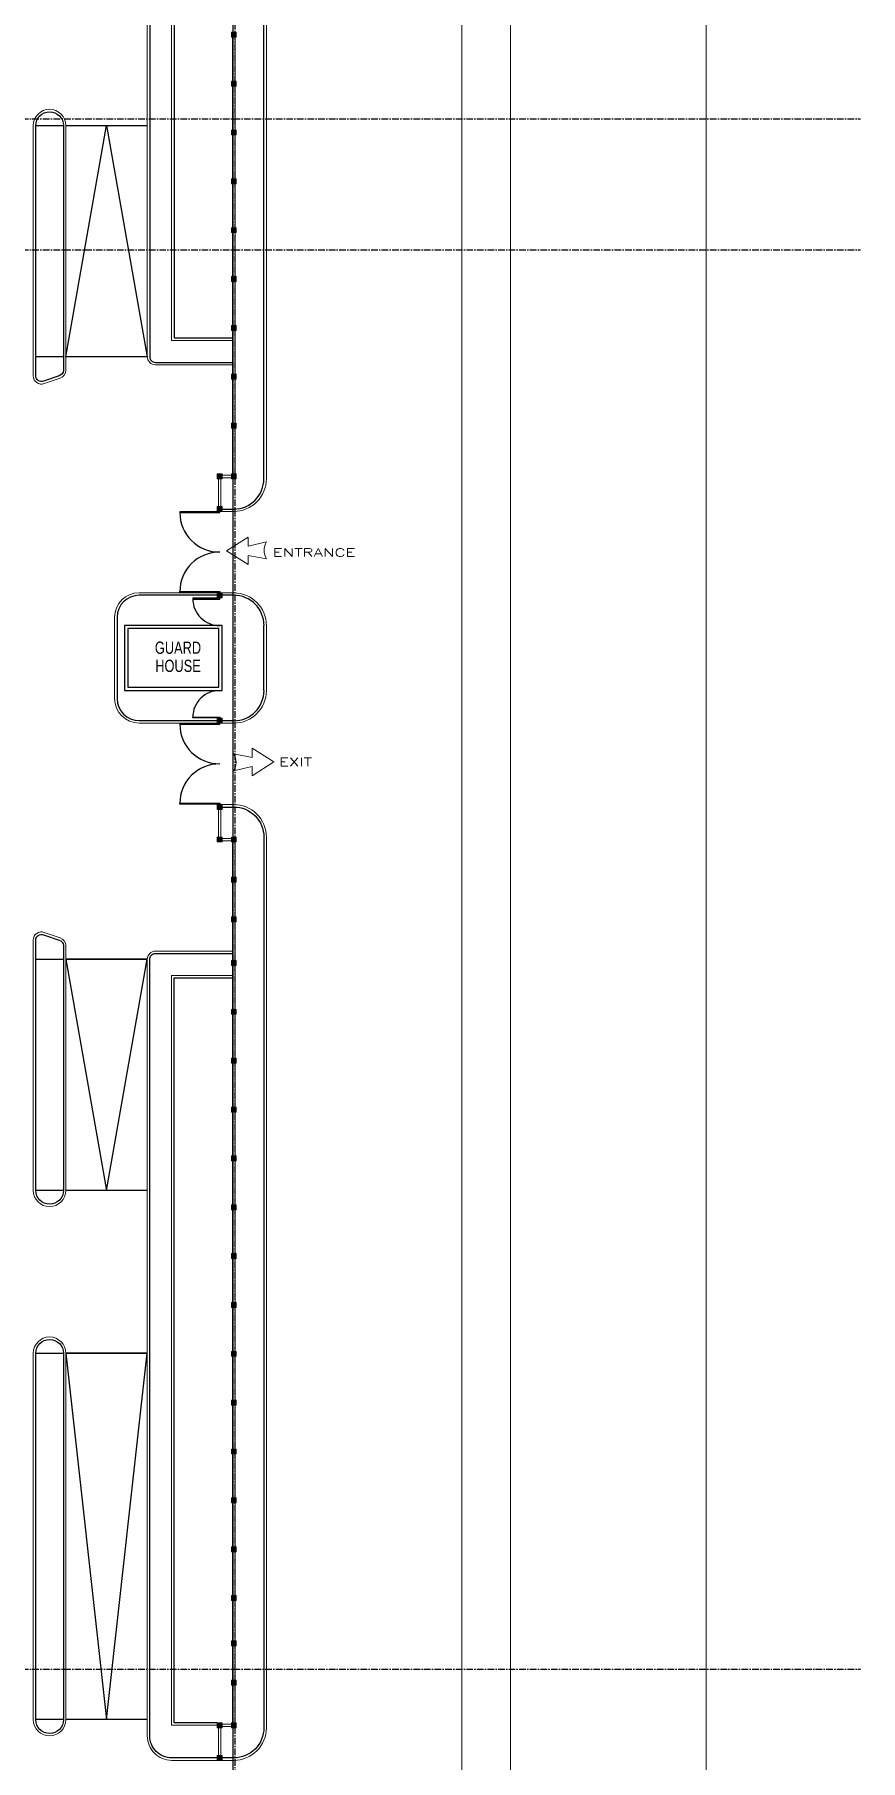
# Model space of a CAD drawing. Header units: inches. Extents: x 6239 to 53413, y 2109 to 35141.
# Drawn here: x 51717 to 52216, y 6302 to 7346 of the extents above; entities that cross this region are included whole.
import ezdxf
from ezdxf.enums import TextEntityAlignment as Align

# ---------------------------------------------------------------- set-up
doc = ezdxf.new("R2010")
doc.units = ezdxf.units.IN
doc.header["$MEASUREMENT"] = 0
doc.linetypes.add('CENTER', pattern=[2, 1.25, -0.25, 0.25, -0.25])
doc.linetypes.add('CENTERX2', pattern=[4, 2.5, -0.5, 0.5, -0.5])
for name, color, linetype in [('AR-AXIS', 9, 'CENTERX2'), ('AR-DOOR', 8, 'Continuous'), ('AR-PROPOSED', 3, 'Continuous'), ('BLDG. TXT', 3, 'Continuous'), ('CURB-2', 8, 'Continuous'), ('PARAPET', 1, 'Continuous'), ('PROPERTY LINE', 3, 'CENTER'), ('RAMP', 1, 'Continuous'), ('TX1', 4, 'Continuous')]:
    doc.layers.add(name, color=color, linetype=linetype)
for name, color, linetype, lineweight in [('COL', 4, 'Continuous', 18), ('COLHAT', 8, 'Continuous', 18), ('CURVE', 8, 'Continuous', 18), ('FENCEWALL', 4, 'Continuous', 18), ('schematic lines', 110, 'Continuous', 25)]:
    doc.layers.add(name, color=color, linetype=linetype, lineweight=lineweight)
doc.styles.add('logo-eng', font='arial.ttf', dxfattribs={"height": 600})
doc.styles.add('ROMANC', font='romanc', dxfattribs={"height": 0.1})

# ---------------------------------------------------------------- blocks, each defined once
blk = doc.blocks.new('DRIVEWAY LOCATOR')
for p, q in [((-1232, -16), (-523, 434)), ((-523, 134), (-523, 434)), ((-523, -466), (-1232, -16)), ((-523, -166), (-523, -466))]:
    blk.add_line(p, q)
for points in [[(-523, 134), (82, 278)], [(82, -278), (-523, -166)]]:
    blk.add_lwpolyline(points)
blk.add_arc((514, 0), 514, 147.2089, 212.7911)
blk = doc.blocks.new('AHHMS TEMPLATE')
at = {"layer": 'COLHAT'}
h = blk.add_hatch(dxfattribs=at)
h.set_pattern_fill('ANSI31', color=8, scale=0.184599, style=0)
h.set_pattern_definition([(45, (-1499337.7329, 34289.8842), (-0.4144367825, 0.4144367825), [])])
h.paths.add_polyline_path([(-1489390.6, 84056.9), (-1489390.6, 84053.2), (-1489386.9, 84053.2), (-1489386.9, 84056.9)])
h = blk.add_hatch(dxfattribs=at)
h.set_pattern_fill('ANSI31', color=8, scale=0.184599, style=0)
h.set_pattern_definition([(45, (-1499337.7329, 34252.9644), (-0.4144367825, 0.4144367825), [])])
h.paths.add_polyline_path([(-1489390.6, 84019.9), (-1489390.6, 84016.2), (-1489386.9, 84016.2), (-1489386.9, 84019.9)])
h = blk.add_hatch(dxfattribs=at)
h.set_pattern_fill('ANSI31', color=8, scale=0.184599, style=0)
h.set_pattern_definition([(45, (-1499337.7329, 34216.0446), (-0.4144367825, 0.4144367825), [])])
h.paths.add_polyline_path([(-1489390.6, 83983), (-1489390.6, 83979.3), (-1489386.9, 83979.3), (-1489386.9, 83983)])
h = blk.add_hatch(dxfattribs=at)
h.set_pattern_fill('ANSI31', color=8, scale=0.184599, style=0)
h.set_pattern_definition([(45, (-1499337.7329, 34179.12476), (-0.4144367825, 0.4144367825), [])])
h.paths.add_polyline_path([(-1489390.6, 83946.1), (-1489390.6, 83942.4), (-1489386.9, 83942.4), (-1489386.9, 83946.1)])
h = blk.add_hatch(dxfattribs=at)
h.set_pattern_fill('ANSI31', color=8, scale=0.184599, style=0)
h.set_pattern_definition([(45, (-1499337.7329, 34142.20494), (-0.4144367825, 0.4144367825), [])])
h.paths.add_polyline_path([(-1489390.6, 83909.2), (-1489390.6, 83905.5), (-1489386.9, 83905.5), (-1489386.9, 83909.2)])
h = blk.add_hatch(dxfattribs=at)
h.set_pattern_fill('ANSI31', color=8, scale=0.184599, style=0)
h.set_pattern_definition([(45, (-1499337.7329, 34105.2851), (-0.4144367825, 0.4144367825), [])])
h.paths.add_polyline_path([(-1489390.6, 83872.3), (-1489390.6, 83868.6), (-1489386.9, 83868.6), (-1489386.9, 83872.3)])
h = blk.add_hatch(dxfattribs=at)
h.set_pattern_fill('ANSI31', color=8, scale=0.184599, style=0)
h.set_pattern_definition([(45, (-1499337.7329, 34068.3653), (-0.4144367825, 0.4144367825), [])])
h.paths.add_polyline_path([(-1489390.6, 83835.3), (-1489390.6, 83831.6), (-1489386.9, 83831.6), (-1489386.9, 83835.3)])
h = blk.add_hatch(dxfattribs=at)
h.set_pattern_fill('ANSI31', color=8, scale=0.184599, style=0)
h.set_pattern_definition([(45, (-1499337.7329, 34031.4455), (-0.4144367825, 0.4144367825), [])])
h.paths.add_polyline_path([(-1489390.6, 83798.4), (-1489390.6, 83794.7), (-1489386.9, 83794.7), (-1489386.9, 83798.4)])
h = blk.add_hatch(dxfattribs=at)
h.set_pattern_fill('ANSI31', color=8, scale=0.184599, style=0)
h.set_pattern_definition([(45, (-1499337.7329, 33994.52567), (-0.4144367825, 0.4144367825), [])])
h.paths.add_polyline_path([(-1489390.6, 83761.5), (-1489390.6, 83757.8), (-1489386.9, 83757.8), (-1489386.9, 83761.5)])
h = blk.add_hatch(dxfattribs=at)
h.set_pattern_fill('ANSI31', color=8, scale=0.184599, style=0)
h.set_pattern_definition([(45, (-1499348.3847, 33956.12905), (-0.4144367825, 0.4144367825), [])])
h.paths.add_polyline_path([(-1489401.2, 83723.1), (-1489401.2, 83719.4), (-1489397.5, 83719.4), (-1489397.5, 83723.1)])
h = blk.add_hatch(dxfattribs=at)
h.set_pattern_fill('ANSI31', color=8, scale=0.184599, style=0)
h.set_pattern_definition([(45, (-1499337.7329, 33956.12905), (-0.4144367825, 0.4144367825), [])])
h.paths.add_polyline_path([(-1489390.6, 83723.1), (-1489390.6, 83719.4), (-1489386.9, 83719.4), (-1489386.9, 83723.1)])
h = blk.add_hatch(dxfattribs=at)
h.set_pattern_fill('ANSI31', color=8, scale=0.184599, style=0)
h.set_pattern_definition([(45, (-1499348.3847, 33931.51584), (-0.4144367825, 0.4144367825), [])])
h.paths.add_polyline_path([(-1489401.2, 83698.5), (-1489401.2, 83694.8), (-1489397.5, 83694.8), (-1489397.5, 83698.5)])
h = blk.add_hatch(dxfattribs=at)
h.set_pattern_fill('ANSI31', color=8, scale=0.184599, style=0)
h.set_pattern_definition([(45, (-1499348.3847, 33866.29083), (-0.4144367825, 0.4144367825), [])])
h.paths.add_polyline_path([(-1489401.2, 83633.3), (-1489401.2, 83629.6), (-1489397.5, 83629.6), (-1489397.5, 83633.3)])
h = blk.add_hatch(dxfattribs=at)
h.set_pattern_fill('ANSI31', color=8, scale=0.184599, style=0)
h.set_pattern_definition([(45, (-1499348.3847, 33771.52996), (-0.4144367825, 0.4144367825), [])])
h.paths.add_polyline_path([(-1489401.2, 83538.5), (-1489401.2, 83534.8), (-1489397.5, 83534.8), (-1489397.5, 83538.5)])
h = blk.add_hatch(dxfattribs=at)
h.set_pattern_fill('ANSI31', color=8, scale=0.184599, style=0)
h.set_pattern_definition([(45, (-1499348.3847, 33706.30495), (-0.4144367825, 0.4144367825), [])])
h.paths.add_polyline_path([(-1489401.2, 83473.3), (-1489401.2, 83469.6), (-1489397.5, 83469.6), (-1489397.5, 83473.3)])
h = blk.add_hatch(dxfattribs=at)
h.set_pattern_fill('ANSI31', color=8, scale=0.184599, style=0)
h.set_pattern_definition([(45, (-1499348.3847, 33681.69174), (-0.4144367825, 0.4144367825), [])])
h.paths.add_polyline_path([(-1489401.2, 83448.7), (-1489401.2, 83445), (-1489397.5, 83445), (-1489397.5, 83448.7)])
h = blk.add_hatch(dxfattribs=at)
h.set_pattern_fill('ANSI31', color=8, scale=0.184599, style=0)
h.set_pattern_definition([(45, (-1499337.7329, 33681.69174), (-0.4144367825, 0.4144367825), [])])
h.paths.add_polyline_path([(-1489390.6, 83448.7), (-1489390.6, 83445), (-1489386.9, 83445), (-1489386.9, 83448.7)])
h = blk.add_hatch(dxfattribs=at)
h.set_pattern_fill('ANSI31', color=8, scale=0.184599, style=0)
h.set_pattern_definition([(45, (-1499337.7329, 33651.3596), (-0.4144367825, 0.4144367825), [])])
h.paths.add_polyline_path([(-1489390.6, 83418.3), (-1489390.6, 83414.6), (-1489386.9, 83414.6), (-1489386.9, 83418.3)])
h = blk.add_hatch(dxfattribs=at)
h.set_pattern_fill('ANSI31', color=8, scale=0.184599, style=0)
h.set_pattern_definition([(45, (-1499337.7329, 33621.34045), (-0.4144367825, 0.4144367825), [])])
h.paths.add_polyline_path([(-1489390.6, 83388.3), (-1489390.6, 83384.6), (-1489386.9, 83384.6), (-1489386.9, 83388.3)])
h = blk.add_hatch(dxfattribs=at)
h.set_pattern_fill('ANSI31', color=8, scale=0.184599, style=0)
h.set_pattern_definition([(45, (-1499337.7329, 33588.40766), (-0.4144367825, 0.4144367825), [])])
h.paths.add_polyline_path([(-1489390.6, 83355.4), (-1489390.6, 83351.7), (-1489386.9, 83351.7), (-1489386.9, 83355.4)])
h = blk.add_hatch(dxfattribs=at)
h.set_pattern_fill('ANSI31', color=8, scale=0.184599, style=0)
h.set_pattern_definition([(45, (-1499337.7329, 33551.48784), (-0.4144367825, 0.4144367825), [])])
h.paths.add_polyline_path([(-1489390.6, 83318.5), (-1489390.6, 83314.8), (-1489386.9, 83314.8), (-1489386.9, 83318.5)])
h = blk.add_hatch(dxfattribs=at)
h.set_pattern_fill('ANSI31', color=8, scale=0.184599, style=0)
h.set_pattern_definition([(45, (-1499337.7329, 33514.568), (-0.4144367825, 0.4144367825), [])])
h.paths.add_polyline_path([(-1489390.6, 83281.5), (-1489390.6, 83277.8), (-1489386.9, 83277.8), (-1489386.9, 83281.5)])
h = blk.add_hatch(dxfattribs=at)
h.set_pattern_fill('ANSI31', color=8, scale=0.184599, style=0)
h.set_pattern_definition([(45, (-1499337.7329, 33477.6482), (-0.4144367825, 0.4144367825), [])])
h.paths.add_polyline_path([(-1489390.6, 83244.6), (-1489390.6, 83240.9), (-1489386.9, 83240.9), (-1489386.9, 83244.6)])
h = blk.add_hatch(dxfattribs=at)
h.set_pattern_fill('ANSI31', color=8, scale=0.184599, style=0)
h.set_pattern_definition([(45, (-1499337.7329, 33440.7284), (-0.4144367825, 0.4144367825), [])])
h.paths.add_polyline_path([(-1489390.6, 83207.7), (-1489390.6, 83204), (-1489386.9, 83204), (-1489386.9, 83207.7)])
h = blk.add_hatch(dxfattribs=at)
h.set_pattern_fill('ANSI31', color=8, scale=0.184599, style=0)
h.set_pattern_definition([(45, (-1499337.7329, 33403.80857), (-0.4144367825, 0.4144367825), [])])
h.paths.add_polyline_path([(-1489390.6, 83170.8), (-1489390.6, 83167.1), (-1489386.9, 83167.1), (-1489386.9, 83170.8)])
h = blk.add_hatch(dxfattribs=at)
h.set_pattern_fill('ANSI31', color=8, scale=0.184599, style=0)
h.set_pattern_definition([(45, (-1499337.7329, 33366.88875), (-0.4144367825, 0.4144367825), [])])
h.paths.add_polyline_path([(-1489390.6, 83133.9), (-1489390.6, 83130.2), (-1489386.9, 83130.2), (-1489386.9, 83133.9)])
h = blk.add_hatch(dxfattribs=at)
h.set_pattern_fill('ANSI31', color=8, scale=0.184599, style=0)
h.set_pattern_definition([(45, (-1499337.7329, 33329.96893), (-0.4144367825, 0.4144367825), [])])
h.paths.add_polyline_path([(-1489390.6, 83096.9), (-1489390.6, 83093.2), (-1489386.9, 83093.2), (-1489386.9, 83096.9)])
h = blk.add_hatch(dxfattribs=at)
h.set_pattern_fill('ANSI31', color=8, scale=0.184599, style=0)
h.set_pattern_definition([(45, (-1499337.7329, 33293.0491), (-0.4144367825, 0.4144367825), [])])
h.paths.add_polyline_path([(-1489390.6, 83060), (-1489390.6, 83056.3), (-1489386.9, 83056.3), (-1489386.9, 83060)])
h = blk.add_hatch(dxfattribs=at)
h.set_pattern_fill('ANSI31', color=8, scale=0.184599, style=0)
h.set_pattern_definition([(45, (-1499337.7329, 33256.1293), (-0.4144367825, 0.4144367825), [])])
h.paths.add_polyline_path([(-1489390.6, 83023.1), (-1489390.6, 83019.4), (-1489386.9, 83019.4), (-1489386.9, 83023.1)])
h = blk.add_hatch(dxfattribs=at)
h.set_pattern_fill('ANSI31', color=8, scale=0.184599, style=0)
h.set_pattern_definition([(45, (-1499337.7329, 33219.2095), (-0.4144367825, 0.4144367825), [])])
h.paths.add_polyline_path([(-1489390.6, 82986.2), (-1489390.6, 82982.5), (-1489386.9, 82982.5), (-1489386.9, 82986.2)])
h = blk.add_hatch(dxfattribs=at)
h.set_pattern_fill('ANSI31', color=8, scale=0.184599, style=0)
h.set_pattern_definition([(45, (-1499337.7329, 33182.28966), (-0.4144367825, 0.4144367825), [])])
h.paths.add_polyline_path([(-1489390.6, 82949.3), (-1489390.6, 82945.6), (-1489386.9, 82945.6), (-1489386.9, 82949.3)])
h = blk.add_hatch(dxfattribs=at)
h.set_pattern_fill('ANSI31', color=8, scale=0.184599, style=0)
h.set_pattern_definition([(45, (-1499337.7329, 33145.36984), (-0.4144367825, 0.4144367825), [])])
h.paths.add_polyline_path([(-1489390.6, 82912.3), (-1489390.6, 82908.6), (-1489386.9, 82908.6), (-1489386.9, 82912.3)])
h = blk.add_hatch(dxfattribs=at)
h.set_pattern_fill('ANSI31', color=8, scale=0.184599, style=0)
h.set_pattern_definition([(45, (-1499337.7329, 33108.45), (-0.4144367825, 0.4144367825), [])])
h.paths.add_polyline_path([(-1489390.6, 82875.4), (-1489390.6, 82871.7), (-1489386.9, 82871.7), (-1489386.9, 82875.4)])
h = blk.add_hatch(dxfattribs=at)
h.set_pattern_fill('ANSI31', color=8, scale=0.184599, style=0)
h.set_pattern_definition([(45, (-1499337.7329, 33074.2262), (-0.4144367825, 0.4144367825), [])])
h.paths.add_polyline_path([(-1489390.6, 82841.2), (-1489390.6, 82837.5), (-1489386.9, 82837.5), (-1489386.9, 82841.2)])
h = blk.add_hatch(dxfattribs=at)
h.set_pattern_fill('ANSI31', color=8, scale=0.184599, style=0)
h.set_pattern_definition([(45, (-1499337.7329, 33044.5238), (-0.4144367825, 0.4144367825), [])])
h.paths.add_polyline_path([(-1489390.6, 82811.5), (-1489390.6, 82807.8), (-1489386.9, 82807.8), (-1489386.9, 82811.5)])
h = blk.add_hatch(dxfattribs=at)
h.set_pattern_fill('ANSI31', color=8, scale=0.184599, style=0)
h.set_pattern_definition([(45, (-1499348.3847, 33012.2739), (-0.4144367825, 0.4144367825), [])])
h.paths.add_polyline_path([(-1489401.2, 82779.2), (-1489401.2, 82775.6), (-1489397.5, 82775.6), (-1489397.5, 82779.2)])
h = blk.add_hatch(dxfattribs=at)
h.set_pattern_fill('ANSI31', color=8, scale=0.184599, style=0)
h.set_pattern_definition([(45, (-1499337.7329, 33012.2739), (-0.4144367825, 0.4144367825), [])])
h.paths.add_polyline_path([(-1489390.6, 82779.2), (-1489390.6, 82775.6), (-1489386.9, 82775.6), (-1489386.9, 82779.2)])
h = blk.add_hatch(dxfattribs=at)
h.set_pattern_fill('ANSI31', color=8, scale=0.184599, style=0)
h.set_pattern_definition([(45, (-1499348.3847, 32987.6607), (-0.4144367825, 0.4144367825), [])])
h.paths.add_polyline_path([(-1489401.2, 82754.6), (-1489401.2, 82750.9), (-1489397.5, 82750.9), (-1489397.5, 82754.6)])
at = {"layer": 'AR-AXIS', "color": 8, "ltscale": 2}
for p, q in [((-1489387.8, 81994.9), (-1489387.8, 85060)), ((-1492933, 83991.4), (-1488915.2, 83991.4)), ((-1492933, 83892.6), (-1488915.2, 83892.6)), ((-1492933, 82819.9), (-1488915.2, 82819.9))]:
    blk.add_line(p, q, dxfattribs=at)
at = {"layer": 'AR-DOOR', "color": 8}
for points in [[(-1489429.5, 83693.9), (-1489399.4, 83693.9), (-1489399.4, 83694.5), (-1489429.5, 83694.5)], [(-1489429.5, 83634.2), (-1489399.4, 83634.2), (-1489399.4, 83633.6), (-1489429.5, 83633.6)], [(-1489419.7, 83629.3), (-1489419.7, 83628.6), (-1489399.4, 83628.6), (-1489399.4, 83629.3)], [(-1489429.5, 83533.9), (-1489399.4, 83533.9), (-1489399.4, 83534.5), (-1489429.5, 83534.5)], [(-1489419.7, 83538.8), (-1489419.7, 83539.4), (-1489399.4, 83539.4), (-1489399.4, 83538.8)], [(-1489429.5, 83474.2), (-1489399.4, 83474.2), (-1489399.4, 83473.6), (-1489429.5, 83473.6)]]:
    blk.add_lwpolyline(points, close=True, dxfattribs=at)
for centre, radius, start, end in [((-1489399.7, 83693.9), 29.8, 180, 270.5876), ((-1489399.7, 83634.2), 29.8, 89.4124, 180), ((-1489399.7, 83628.6), 20, 180, 270.8747), ((-1489399.7, 83539.4), 20, 89.1253, 180), ((-1489399.7, 83533.9), 29.8, 180, 270.5876), ((-1489399.7, 83474.2), 29.8, 89.4124, 180)]:
    blk.add_arc(centre, radius, start, end, dxfattribs=at)
at = {"layer": 'AR-PROPOSED', "color": 8}
blk.add_lwpolyline([(-1489471.4, 83559.4), (-1489397.5, 83559.4), (-1489397.5, 83608.6), (-1489471.4, 83608.6)], close=True, dxfattribs=at)
at = {"layer": 'COL', "color": 8}
for points in [[(-1489390.6, 84053.2), (-1489386.9, 84053.2), (-1489386.9, 84056.9), (-1489390.6, 84056.9)], [(-1489390.6, 84016.2), (-1489386.9, 84016.2), (-1489386.9, 84019.9), (-1489390.6, 84019.9)], [(-1489390.6, 83979.3), (-1489386.9, 83979.3), (-1489386.9, 83983), (-1489390.6, 83983)], [(-1489390.6, 83942.4), (-1489386.9, 83942.4), (-1489386.9, 83946.1), (-1489390.6, 83946.1)], [(-1489390.6, 83905.5), (-1489386.9, 83905.5), (-1489386.9, 83909.2), (-1489390.6, 83909.2)], [(-1489390.6, 83868.6), (-1489386.9, 83868.6), (-1489386.9, 83872.3), (-1489390.6, 83872.3)], [(-1489390.6, 83831.6), (-1489386.9, 83831.6), (-1489386.9, 83835.3), (-1489390.6, 83835.3)], [(-1489390.6, 83794.7), (-1489386.9, 83794.7), (-1489386.9, 83798.4), (-1489390.6, 83798.4)], [(-1489390.6, 83757.8), (-1489386.9, 83757.8), (-1489386.9, 83761.5), (-1489390.6, 83761.5)], [(-1489401.2, 83719.4), (-1489397.5, 83719.4), (-1489397.5, 83723.1), (-1489401.2, 83723.1)], [(-1489390.6, 83719.4), (-1489386.9, 83719.4), (-1489386.9, 83723.1), (-1489390.6, 83723.1)], [(-1489401.2, 83694.8), (-1489397.5, 83694.8), (-1489397.5, 83698.5), (-1489401.2, 83698.5)], [(-1489401.2, 83629.6), (-1489397.5, 83629.6), (-1489397.5, 83633.3), (-1489401.2, 83633.3)], [(-1489401.2, 83534.8), (-1489397.5, 83534.8), (-1489397.5, 83538.5), (-1489401.2, 83538.5)], [(-1489401.2, 83469.6), (-1489397.5, 83469.6), (-1489397.5, 83473.3), (-1489401.2, 83473.3)], [(-1489401.2, 83445), (-1489397.5, 83445), (-1489397.5, 83448.7), (-1489401.2, 83448.7)], [(-1489390.6, 83445), (-1489386.9, 83445), (-1489386.9, 83448.7), (-1489390.6, 83448.7)], [(-1489390.6, 83414.6), (-1489386.9, 83414.6), (-1489386.9, 83418.3), (-1489390.6, 83418.3)], [(-1489390.6, 83384.6), (-1489386.9, 83384.6), (-1489386.9, 83388.3), (-1489390.6, 83388.3)], [(-1489390.6, 83351.7), (-1489386.9, 83351.7), (-1489386.9, 83355.4), (-1489390.6, 83355.4)], [(-1489390.6, 83314.8), (-1489386.9, 83314.8), (-1489386.9, 83318.5), (-1489390.6, 83318.5)], [(-1489390.6, 83277.8), (-1489386.9, 83277.8), (-1489386.9, 83281.5), (-1489390.6, 83281.5)], [(-1489390.6, 83240.9), (-1489386.9, 83240.9), (-1489386.9, 83244.6), (-1489390.6, 83244.6)], [(-1489390.6, 83204), (-1489386.9, 83204), (-1489386.9, 83207.7), (-1489390.6, 83207.7)], [(-1489390.6, 83167.1), (-1489386.9, 83167.1), (-1489386.9, 83170.8), (-1489390.6, 83170.8)], [(-1489390.6, 83130.2), (-1489386.9, 83130.2), (-1489386.9, 83133.9), (-1489390.6, 83133.9)], [(-1489390.6, 83093.2), (-1489386.9, 83093.2), (-1489386.9, 83096.9), (-1489390.6, 83096.9)], [(-1489390.6, 83056.3), (-1489386.9, 83056.3), (-1489386.9, 83060), (-1489390.6, 83060)], [(-1489390.6, 83019.4), (-1489386.9, 83019.4), (-1489386.9, 83023.1), (-1489390.6, 83023.1)], [(-1489390.6, 82982.5), (-1489386.9, 82982.5), (-1489386.9, 82986.2), (-1489390.6, 82986.2)], [(-1489390.6, 82945.6), (-1489386.9, 82945.6), (-1489386.9, 82949.3), (-1489390.6, 82949.3)], [(-1489390.6, 82908.6), (-1489386.9, 82908.6), (-1489386.9, 82912.3), (-1489390.6, 82912.3)], [(-1489390.6, 82871.7), (-1489386.9, 82871.7), (-1489386.9, 82875.4), (-1489390.6, 82875.4)], [(-1489390.6, 82837.5), (-1489386.9, 82837.5), (-1489386.9, 82841.2), (-1489390.6, 82841.2)], [(-1489390.6, 82807.8), (-1489386.9, 82807.8), (-1489386.9, 82811.5), (-1489390.6, 82811.5)], [(-1489401.2, 82775.6), (-1489397.5, 82775.6), (-1489397.5, 82779.2), (-1489401.2, 82779.2)], [(-1489390.6, 82775.6), (-1489386.9, 82775.6), (-1489386.9, 82779.2), (-1489390.6, 82779.2)], [(-1489401.2, 82750.9), (-1489397.5, 82750.9), (-1489397.5, 82754.6), (-1489401.2, 82754.6)]]:
    blk.add_lwpolyline(points, close=True, dxfattribs=at)
at = {"layer": 'CURB-2', "color": 8}
for p, q in [((-1489538.4, 83986.4), (-1489517.5, 83986.4)), ((-1489517.5, 83811.7), (-1489538.4, 83811.7)), ((-1489401.2, 83631.4), (-1489460.3, 83631.4)), ((-1489388.7, 83631.4), (-1489397.5, 83631.4)), ((-1489476.9, 83614.8), (-1489476.9, 83553.3)), ((-1489366, 83559.4), (-1489366, 83608.6)), ((-1489460.3, 83536.7), (-1489401.2, 83536.7)), ((-1489397.5, 83536.7), (-1489388.7, 83536.7)), ((-1489538.4, 83356.4), (-1489517.5, 83356.4)), ((-1489517.5, 83181.7), (-1489538.4, 83181.7)), ((-1489538.4, 83058.6), (-1489517.5, 83058.6)), ((-1489517.5, 82781.7), (-1489538.4, 82781.7))]:
    blk.add_line(p, q, dxfattribs=at)
for points in [[(-1489397.5, 83696.6), (-1489388.7, 83696.6, 0.414214), (-1489366, 83719.4), (-1489366, 84538.2), (-1489428.5, 84600.8), (-1490405.3, 84600.8, 0.414214), (-1490428, 84578), (-1490428, 84564.8, 0.414214), (-1490411.4, 84548.2), (-1489620.3, 84548.2, -0.414214), (-1489452.3, 84380.2), (-1489452.3, 83811.7, 0.414214), (-1489448, 83807.4), (-1489389.7, 83807.4)], [(-1490394.2, 84563), (-1489609, 84563, -0.408477), (-1489433.8, 84380.2), (-1489433.8, 83825.9), (-1489389.7, 83825.9)], [(-1489397.5, 83471.4), (-1489388.7, 83471.4, -0.414214), (-1489366, 83448.7), (-1489366, 82775.6, -0.414214), (-1489388.7, 82752.8), (-1489435.7, 82752.8, -0.414214), (-1489452.3, 82769.4), (-1489452.3, 83356.4, -0.414214), (-1489448, 83360.7), (-1489389.7, 83360.7)]]:
    blk.add_lwpolyline(points, format="xyb", dxfattribs=at)
for points in [[(-1489532.6, 83793.2, -0.523732), (-1489538.4, 83797.2), (-1489538.4, 83986.4, -1), (-1489517.5, 83986.4), (-1489517.5, 83801.4, -0.328322), (-1489520.6, 83797.3, 0.014289)], [(-1489532.6, 83374.9, 0.014289), (-1489520.6, 83370.8, -0.328322), (-1489517.5, 83366.7), (-1489517.5, 83181.7, -1), (-1489538.4, 83181.7), (-1489538.4, 83370.9, -0.523732)], [(-1489538.4, 83058.6, -1), (-1489517.5, 83058.6), (-1489517.5, 82781.7, -1), (-1489538.4, 82781.7)]]:
    blk.add_lwpolyline(points, format="xyb", close=True, dxfattribs=at)
blk.add_lwpolyline([(-1489401.2, 82779.2), (-1489433.8, 82779.2), (-1489433.8, 83342.2), (-1489389.7, 83342.2)], dxfattribs=at)
for centre, radius, start, end in [((-1489460.3, 83614.8), 16.6, 90, 180), ((-1489388.7, 83608.6), 22.8, 0, 90), ((-1489388.7, 83559.4), 22.8, 270, 0), ((-1489460.3, 83553.3), 16.6, 180, 270)]:
    blk.add_arc(centre, radius, start, end, dxfattribs=at)
at = {"layer": 'CURVE', "color": 8}
for p, q in [((-1489031.8, 84528.8), (-1489031.8, 81868.4)), ((-1489216.4, 82297.3), (-1489216.4, 84510.4)), ((-1489179.5, 82297.3), (-1489179.5, 84510.4)), ((-1489388.7, 83633.3), (-1489460.3, 83633.3)), ((-1489478.8, 83614.8), (-1489478.8, 83553.3)), ((-1489364.1, 83559.4), (-1489364.1, 83608.6)), ((-1489460.3, 83534.8), (-1489388.7, 83534.8))]:
    blk.add_line(p, q, dxfattribs=at)
for points in [[(-1489397.5, 83694.8), (-1489388.7, 83694.8, 0.414214), (-1489364.1, 83719.4), (-1489364.1, 84539), (-1489427.8, 84602.7), (-1490405.3, 84602.7, 0.414214), (-1490429.9, 84578), (-1490429.9, 84564.8, 0.414214), (-1490411.4, 84546.4), (-1489620.3, 84546.4, -0.414214), (-1489454.1, 84380.2), (-1489454.1, 83811.7, 0.414214), (-1489448, 83805.6), (-1489389.7, 83805.6)], [(-1490394.2, 84561.1), (-1489609, 84561.1, -0.408447), (-1489435.7, 84380.2), (-1489435.7, 83824), (-1489389.7, 83824)], [(-1489532, 83791.4, -0.523732), (-1489540.3, 83797.2), (-1489540.3, 83986.4, -1), (-1489515.7, 83986.4), (-1489515.7, 83801.4, -0.328322), (-1489520, 83795.5, 0.014289), (-1489532, 83791.4)], [(-1489397.5, 83473.3), (-1489388.7, 83473.3, -0.414214), (-1489364.1, 83448.7), (-1489364.1, 82775.6, -0.414214), (-1489388.7, 82750.9), (-1489435.7, 82750.9, -0.414214), (-1489454.1, 82769.4), (-1489454.1, 83356.4, -0.414214), (-1489448, 83362.5), (-1489389.7, 83362.5)], [(-1489532, 83376.6, 0.014289), (-1489520, 83372.5, -0.328322), (-1489515.7, 83366.7), (-1489515.7, 83181.7, -1), (-1489540.3, 83181.7), (-1489540.3, 83370.9, -0.523732), (-1489532, 83376.6)], [(-1489540.3, 83058.6, -1), (-1489515.7, 83058.6), (-1489515.7, 82781.7, -1), (-1489540.3, 82781.7), (-1489540.3, 83058.6)]]:
    blk.add_lwpolyline(points, format="xyb", dxfattribs=at)
blk.add_lwpolyline([(-1489401.2, 82777.4), (-1489435.7, 82777.4), (-1489435.7, 83344.1), (-1489389.7, 83344.1)], dxfattribs=at)
for centre, radius, start, end in [((-1489460.3, 83614.8), 18.5, 90, 180), ((-1489388.7, 83608.6), 24.6, 0, 90), ((-1489388.7, 83559.4), 24.6, 270, 0), ((-1489460.3, 83553.3), 18.5, 180, 270)]:
    blk.add_arc(centre, radius, start, end, dxfattribs=at)
at = {"layer": 'FENCEWALL', "color": 8}
for p, q in [((-1489389.7, 84019.9), (-1489389.7, 84053.2)), ((-1489387.8, 84019.9), (-1489387.8, 84053.2)), ((-1489389.7, 84016.2), (-1489389.7, 83983)), ((-1489387.8, 84016.2), (-1489387.8, 83983)), ((-1489389.7, 83946.1), (-1489389.7, 83979.3)), ((-1489387.8, 83946.1), (-1489387.8, 83979.3)), ((-1489389.7, 83942.4), (-1489389.7, 83909.2)), ((-1489387.8, 83942.4), (-1489387.8, 83909.2)), ((-1489389.7, 83872.3), (-1489389.7, 83905.5)), ((-1489387.8, 83872.3), (-1489387.8, 83905.5)), ((-1489389.7, 83868.6), (-1489389.7, 83835.3)), ((-1489387.8, 83868.6), (-1489387.8, 83835.3)), ((-1489389.7, 83798.4), (-1489389.7, 83831.6)), ((-1489387.8, 83798.4), (-1489387.8, 83831.6)), ((-1489389.7, 83794.7), (-1489389.7, 83761.5)), ((-1489387.8, 83794.7), (-1489387.8, 83761.5)), ((-1489389.7, 83723.1), (-1489389.7, 83757.8)), ((-1489387.8, 83723.1), (-1489387.8, 83757.8)), ((-1489400.3, 83719.4), (-1489400.3, 83698.5)), ((-1489398.5, 83719.4), (-1489398.5, 83698.5)), ((-1489390.6, 83722.2), (-1489397.5, 83722.2)), ((-1489390.6, 83720.3), (-1489397.5, 83720.3)), ((-1489400.3, 83448.7), (-1489400.3, 83469.6)), ((-1489398.5, 83448.7), (-1489398.5, 83469.6)), ((-1489390.6, 83447.7), (-1489397.5, 83447.7)), ((-1489390.6, 83445.9), (-1489397.5, 83445.9)), ((-1489389.7, 83445), (-1489389.7, 83418.3)), ((-1489387.8, 83445), (-1489387.8, 83418.3)), ((-1489389.7, 83414.6), (-1489389.7, 83388.3)), ((-1489387.8, 83414.6), (-1489387.8, 83388.3)), ((-1489389.7, 83355.4), (-1489389.7, 83384.6)), ((-1489387.8, 83355.4), (-1489387.8, 83384.6)), ((-1489389.7, 83318.5), (-1489389.7, 83351.7)), ((-1489387.8, 83318.5), (-1489387.8, 83351.7)), ((-1489389.7, 83281.5), (-1489389.7, 83314.8)), ((-1489387.8, 83281.5), (-1489387.8, 83314.8)), ((-1489389.7, 83277.8), (-1489389.7, 83244.6)), ((-1489387.8, 83277.8), (-1489387.8, 83244.6)), ((-1489389.7, 83207.7), (-1489389.7, 83240.9)), ((-1489387.8, 83207.7), (-1489387.8, 83240.9)), ((-1489389.7, 83204), (-1489389.7, 83170.8)), ((-1489387.8, 83204), (-1489387.8, 83170.8)), ((-1489389.7, 83133.9), (-1489389.7, 83167.1)), ((-1489387.8, 83133.9), (-1489387.8, 83167.1)), ((-1489389.7, 83130.2), (-1489389.7, 83096.9)), ((-1489387.8, 83130.2), (-1489387.8, 83096.9)), ((-1489389.7, 83060), (-1489389.7, 83093.2)), ((-1489387.8, 83060), (-1489387.8, 83093.2)), ((-1489389.7, 83056.3), (-1489389.7, 83023.1)), ((-1489387.8, 83056.3), (-1489387.8, 83023.1)), ((-1489389.7, 82986.2), (-1489389.7, 83019.4)), ((-1489387.8, 82986.2), (-1489387.8, 83019.4)), ((-1489389.7, 82982.5), (-1489389.7, 82949.3)), ((-1489387.8, 82982.5), (-1489387.8, 82949.3)), ((-1489389.7, 82912.3), (-1489389.7, 82945.6)), ((-1489387.8, 82912.3), (-1489387.8, 82945.6)), ((-1489389.7, 82908.6), (-1489389.7, 82875.4)), ((-1489387.8, 82908.6), (-1489387.8, 82875.4)), ((-1489389.7, 82841.2), (-1489389.7, 82871.7)), ((-1489387.8, 82841.2), (-1489387.8, 82871.7)), ((-1489389.7, 82837.5), (-1489389.7, 82811.5)), ((-1489387.8, 82837.5), (-1489387.8, 82811.5)), ((-1489389.7, 82779.2), (-1489389.7, 82807.8)), ((-1489387.8, 82779.2), (-1489387.8, 82807.8)), ((-1489390.6, 82778.3), (-1489397.5, 82778.3)), ((-1489390.6, 82776.5), (-1489397.5, 82776.5)), ((-1489400.3, 82775.6), (-1489400.3, 82754.6)), ((-1489398.5, 82775.6), (-1489398.5, 82754.6))]:
    blk.add_line(p, q, dxfattribs=at)
at = {"layer": 'PARAPET', "color": 8}
blk.add_lwpolyline([(-1489468.9, 83561.9), (-1489400, 83561.9), (-1489400, 83606.2), (-1489468.9, 83606.2)], close=True, dxfattribs=at)
at = {"layer": 'PROPERTY LINE', "color": 8}
blk.add_lwpolyline([(-1492441.2, 84577.1), (-1492478.1, 84540.2), (-1492478.1, 82288.1), (-1492428.8, 82238.9), (-1489438.3, 82238.9), (-1489389.1, 82288.1), (-1489389.1, 84527.9), (-1489438.3, 84577.1), (-1492441.2, 84577.1)], dxfattribs=at)
at = {"layer": 'RAMP', "color": 8}
for p, q in [((-1489515.7, 83986.4), (-1489454.1, 83986.4)), ((-1489515.7, 83356.4), (-1489454.1, 83356.4)), ((-1489454.1, 83181.7), (-1489515.7, 83181.7)), ((-1489515.7, 83058.6), (-1489454.1, 83058.6)), ((-1489454.1, 82781.7), (-1489515.7, 82781.7))]:
    blk.add_line(p, q, dxfattribs=at)
for points in [[(-1489454.1, 83811.7), (-1489515.7, 83811.7), (-1489484.9, 83986.4), (-1489454.1, 83811.7)], [(-1489515.7, 83356.4), (-1489484.9, 83181.7), (-1489454.1, 83356.4), (-1489515.7, 83356.4)], [(-1489515.7, 83058.6), (-1489484.9, 82781.7), (-1489454.1, 83058.6), (-1489515.7, 83058.6)]]:
    blk.add_lwpolyline(points, dxfattribs=at)
at = {"layer": 'CURVE', "color": 8, "xscale": 0.02307488024234772, "yscale": 0.02307488024234772, "zscale": 0.02307488024234772}
blk.add_blockref('DRIVEWAY LOCATOR', (-1489365.8, 83665.4), dxfattribs=at)
at = {"layer": 'CURVE', "color": 8, "xscale": 0.02307488024234772, "yscale": 0.02307488024234772, "zscale": 0.02307488024234772, "rotation": 180}
blk.add_blockref('DRIVEWAY LOCATOR', (-1489387, 83505.1), dxfattribs=at)
at = {"layer": 'BLDG. TXT', "color": 8, "ltscale": 0.5, "style": 'logo-eng', "width": 0.75}
for s, p in [('GUARD', (-1489430.9, 83591.8)), ('HOUSE', (-1489430.9, 83578.1))]:
    blk.add_text(s, height=9.23, dxfattribs=at).set_placement(p, align=Align.MIDDLE_CENTER)
at = {"layer": 'TX1', "color": 8, "style": 'ROMANC', "width": 1.5}
for s, p in [('ENTRANCE', (-1489359.3, 83660.7)), ('EXIT', (-1489354.6, 83502.4))]:
    blk.add_text(s, height=6.15, dxfattribs=at).set_placement(p)

msp = doc.modelspace()

# ---------------------------------------------------------------- block references
at = {"layer": 'schematic lines', "xscale": 0.8, "yscale": 0.8, "zscale": 0.8}
msp.add_blockref('AHHMS TEMPLATE', (1243348.2, -59898.6), dxfattribs=at)

doc.saveas('drawing.dxf')
